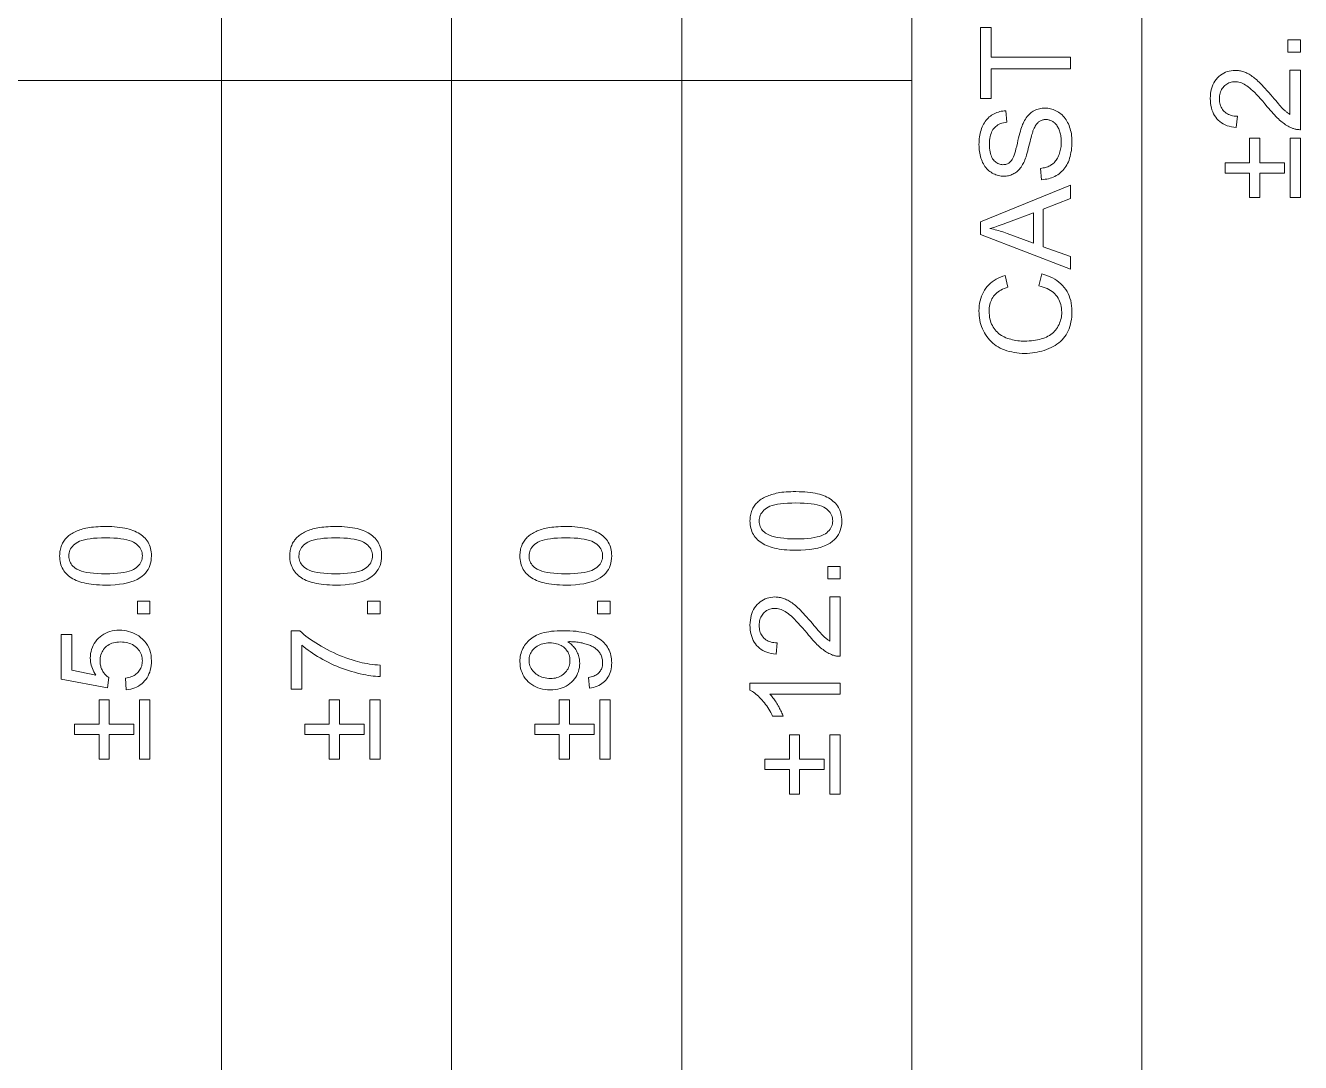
# Model space of a CAD drawing. Extents: x 23 to 417, y 3 to 294.
# Drawn here: x 202.97 to 217.16, y 26.79 to 38.34 of the extents above; entities that cross this region are included whole.
import ezdxf

# ---------------------------------------------------------------- set-up
doc = ezdxf.new("R2010")
doc.units = 0

msp = doc.modelspace()

# ---------------------------------------------------------------- linework, layer by layer
at = {"color": 7, "lineweight": 13}
for p, q in [((205.15, 10.222), (205.15, 50.222)), ((207.711, 10.222), (207.711, 50.222)), ((210.272, 10.222), (210.272, 50.222)), ((212.833, 10.222), (212.833, 50.222)), ((215.393, 10.222), (215.393, 50.222)), ((182.104, 37.722), (212.833, 37.722))]:
    msp.add_line(p, q, dxfattribs=at)
for points in [[(214.597, 37.852), (213.715, 37.852), (213.715, 37.522), (213.597, 37.522), (213.597, 38.315), (213.715, 38.315), (213.715, 37.984), (214.597, 37.984)], [(217.158, 38.038), (217.018, 38.038), (217.018, 38.178), (217.158, 38.178)], [(217.04, 37.837), (217.158, 37.837), (217.158, 37.176), (217.149, 37.176), (217.14, 37.177), (217.132, 37.177), (217.123, 37.178), (217.114, 37.179), (217.106, 37.181), (217.098, 37.183), (217.089, 37.185), (217.081, 37.188), (217.073, 37.191), (217.059, 37.196), (217.046, 37.202), (217.032, 37.209), (217.019, 37.216), (217.006, 37.224), (216.992, 37.232), (216.979, 37.241), (216.966, 37.251), (216.953, 37.261), (216.94, 37.272), (216.926, 37.283), (216.913, 37.296), (216.899, 37.309), (216.884, 37.324), (216.869, 37.34), (216.854, 37.356), (216.838, 37.374), (216.822, 37.392), (216.805, 37.412), (216.788, 37.432), (216.762, 37.464), (216.737, 37.493), (216.713, 37.521), (216.69, 37.546), (216.668, 37.569), (216.648, 37.59), (216.628, 37.609), (216.61, 37.625), (216.593, 37.64), (216.576, 37.653), (216.561, 37.663), (216.546, 37.673), (216.53, 37.682), (216.515, 37.689), (216.5, 37.696), (216.486, 37.701), (216.471, 37.705), (216.457, 37.708), (216.443, 37.709), (216.429, 37.71), (216.414, 37.709), (216.4, 37.708), (216.387, 37.705), (216.374, 37.701), (216.362, 37.697), (216.349, 37.691), (216.338, 37.684), (216.327, 37.676), (216.316, 37.668), (216.306, 37.658), (216.296, 37.647), (216.288, 37.636), (216.28, 37.623), (216.274, 37.611), (216.268, 37.598), (216.264, 37.584), (216.26, 37.569), (216.258, 37.554), (216.256, 37.538), (216.256, 37.522), (216.256, 37.504), (216.258, 37.488), (216.26, 37.472), (216.264, 37.456), (216.269, 37.442), (216.275, 37.428), (216.282, 37.415), (216.29, 37.402), (216.299, 37.391), (216.309, 37.38), (216.32, 37.37), (216.332, 37.361), (216.344, 37.352), (216.358, 37.346), (216.372, 37.34), (216.387, 37.335), (216.403, 37.331), (216.42, 37.328), (216.438, 37.326), (216.456, 37.326), (216.443, 37.2), (216.416, 37.203), (216.389, 37.208), (216.364, 37.214), (216.341, 37.221), (216.319, 37.23), (216.298, 37.241), (216.278, 37.253), (216.26, 37.266), (216.243, 37.281), (216.228, 37.297), (216.214, 37.315), (216.201, 37.333), (216.19, 37.353), (216.181, 37.374), (216.172, 37.396), (216.166, 37.42), (216.161, 37.444), (216.157, 37.47), (216.155, 37.496), (216.154, 37.524), (216.155, 37.552), (216.157, 37.579), (216.161, 37.605), (216.167, 37.63), (216.174, 37.653), (216.183, 37.675), (216.193, 37.696), (216.205, 37.716), (216.219, 37.735), (216.234, 37.752), (216.25, 37.768), (216.267, 37.782), (216.285, 37.795), (216.304, 37.806), (216.323, 37.815), (216.343, 37.823), (216.364, 37.828), (216.386, 37.833), (216.408, 37.835), (216.432, 37.836), (216.443, 37.836), (216.455, 37.835), (216.467, 37.834), (216.479, 37.832), (216.491, 37.83), (216.503, 37.827), (216.515, 37.824), (216.526, 37.82), (216.538, 37.816), (216.55, 37.811), (216.561, 37.806), (216.573, 37.8), (216.585, 37.794), (216.597, 37.787), (216.609, 37.779), (216.621, 37.77), (216.634, 37.761), (216.646, 37.751), (216.659, 37.741), (216.672, 37.73), (216.685, 37.718), (216.699, 37.704), (216.714, 37.689), (216.731, 37.672), (216.748, 37.654), (216.766, 37.634), (216.785, 37.613), (216.805, 37.591), (216.826, 37.566), (216.848, 37.541), (216.866, 37.519), (216.882, 37.5), (216.898, 37.481), (216.912, 37.465), (216.925, 37.45), (216.937, 37.437), (216.948, 37.425), (216.958, 37.414), (216.966, 37.406), (216.973, 37.399), (216.98, 37.393), (216.987, 37.387), (216.993, 37.381), (217, 37.375), (217.007, 37.37), (217.013, 37.365), (217.02, 37.36), (217.027, 37.356), (217.033, 37.351), (217.04, 37.347)], [(214.276, 36.62), (214.265, 36.745), (214.28, 36.747), (214.294, 36.75), (214.308, 36.753), (214.321, 36.756), (214.333, 36.76), (214.345, 36.764), (214.357, 36.769), (214.368, 36.775), (214.378, 36.78), (214.388, 36.787), (214.398, 36.793), (214.407, 36.801), (214.415, 36.809), (214.424, 36.818), (214.432, 36.828), (214.439, 36.838), (214.447, 36.849), (214.453, 36.861), (214.46, 36.874), (214.466, 36.887), (214.472, 36.901), (214.477, 36.915), (214.481, 36.93), (214.485, 36.944), (214.488, 36.96), (214.491, 36.975), (214.493, 36.991), (214.494, 37.007), (214.495, 37.024), (214.496, 37.041), (214.495, 37.056), (214.495, 37.07), (214.494, 37.084), (214.492, 37.098), (214.49, 37.112), (214.488, 37.125), (214.485, 37.138), (214.481, 37.15), (214.477, 37.163), (214.473, 37.174), (214.468, 37.186), (214.463, 37.196), (214.458, 37.206), (214.452, 37.216), (214.446, 37.225), (214.44, 37.233), (214.433, 37.241), (214.426, 37.248), (214.419, 37.255), (214.411, 37.261), (214.403, 37.266), (214.395, 37.271), (214.387, 37.275), (214.379, 37.279), (214.37, 37.282), (214.362, 37.284), (214.353, 37.286), (214.344, 37.288), (214.335, 37.289), (214.326, 37.289), (214.316, 37.289), (214.307, 37.288), (214.299, 37.287), (214.29, 37.285), (214.282, 37.282), (214.274, 37.279), (214.266, 37.276), (214.258, 37.271), (214.251, 37.267), (214.244, 37.262), (214.237, 37.256), (214.23, 37.249), (214.224, 37.242), (214.217, 37.234), (214.211, 37.226), (214.205, 37.216), (214.2, 37.206), (214.195, 37.195), (214.189, 37.184), (214.185, 37.172), (214.181, 37.163), (214.178, 37.152), (214.174, 37.139), (214.169, 37.124), (214.165, 37.107), (214.16, 37.088), (214.154, 37.067), (214.148, 37.045), (214.142, 37.02), (214.136, 36.994), (214.129, 36.967), (214.123, 36.942), (214.116, 36.918), (214.11, 36.897), (214.104, 36.876), (214.097, 36.858), (214.091, 36.841), (214.085, 36.826), (214.079, 36.812), (214.073, 36.801), (214.066, 36.787), (214.058, 36.773), (214.049, 36.761), (214.04, 36.749), (214.031, 36.738), (214.022, 36.728), (214.012, 36.718), (214.002, 36.709), (213.991, 36.701), (213.98, 36.694), (213.969, 36.687), (213.958, 36.681), (213.946, 36.676), (213.934, 36.671), (213.921, 36.667), (213.909, 36.664), (213.896, 36.662), (213.883, 36.66), (213.869, 36.659), (213.856, 36.659), (213.841, 36.659), (213.826, 36.66), (213.811, 36.663), (213.797, 36.666), (213.783, 36.669), (213.769, 36.674), (213.755, 36.68), (213.741, 36.686), (213.728, 36.693), (213.714, 36.702), (213.701, 36.711), (213.689, 36.72), (213.678, 36.731), (213.667, 36.742), (213.656, 36.755), (213.647, 36.767), (213.638, 36.781), (213.629, 36.796), (213.621, 36.811), (213.614, 36.827), (213.608, 36.844), (213.602, 36.861), (213.597, 36.878), (213.592, 36.896), (213.589, 36.914), (213.586, 36.933), (213.583, 36.952), (213.582, 36.971), (213.581, 36.991), (213.58, 37.011), (213.581, 37.033), (213.582, 37.054), (213.583, 37.075), (213.586, 37.095), (213.589, 37.115), (213.593, 37.135), (213.598, 37.153), (213.603, 37.172), (213.609, 37.19), (213.616, 37.207), (213.624, 37.223), (213.632, 37.239), (213.641, 37.254), (213.65, 37.268), (213.66, 37.282), (213.671, 37.295), (213.683, 37.306), (213.695, 37.318), (213.708, 37.328), (213.721, 37.337), (213.736, 37.346), (213.75, 37.354), (213.765, 37.361), (213.78, 37.367), (213.796, 37.373), (213.812, 37.377), (213.828, 37.381), (213.845, 37.383), (213.862, 37.385), (213.879, 37.387), (213.889, 37.26), (213.87, 37.257), (213.852, 37.254), (213.836, 37.249), (213.82, 37.244), (213.805, 37.237), (213.791, 37.23), (213.779, 37.221), (213.767, 37.212), (213.755, 37.202), (213.745, 37.19), (213.736, 37.178), (213.728, 37.165), (213.721, 37.15), (213.714, 37.134), (213.709, 37.117), (213.705, 37.099), (213.701, 37.08), (213.699, 37.06), (213.697, 37.039), (213.697, 37.016), (213.697, 36.993), (213.699, 36.971), (213.701, 36.95), (213.704, 36.93), (213.708, 36.912), (213.713, 36.895), (213.718, 36.88), (213.725, 36.866), (213.732, 36.853), (213.741, 36.841), (213.75, 36.831), (213.759, 36.821), (213.769, 36.813), (213.779, 36.806), (213.789, 36.8), (213.8, 36.795), (213.811, 36.791), (213.823, 36.788), (213.835, 36.787), (213.847, 36.786), (213.858, 36.787), (213.868, 36.788), (213.878, 36.79), (213.887, 36.792), (213.896, 36.796), (213.905, 36.8), (213.913, 36.805), (213.921, 36.811), (213.928, 36.818), (213.936, 36.825), (213.943, 36.834), (213.95, 36.845), (213.957, 36.859), (213.964, 36.875), (213.971, 36.894), (213.978, 36.915), (213.985, 36.939), (213.992, 36.965), (214, 36.994), (214.007, 37.025), (214.014, 37.056), (214.021, 37.085), (214.028, 37.112), (214.035, 37.137), (214.041, 37.161), (214.047, 37.182), (214.053, 37.201), (214.059, 37.218), (214.065, 37.233), (214.071, 37.246), (214.079, 37.263), (214.088, 37.279), (214.097, 37.294), (214.106, 37.309), (214.116, 37.322), (214.127, 37.334), (214.138, 37.346), (214.149, 37.356), (214.161, 37.366), (214.173, 37.375), (214.185, 37.383), (214.198, 37.39), (214.211, 37.396), (214.225, 37.402), (214.239, 37.406), (214.253, 37.41), (214.268, 37.413), (214.283, 37.415), (214.299, 37.416), (214.315, 37.417), (214.331, 37.416), (214.346, 37.415), (214.362, 37.412), (214.377, 37.409), (214.392, 37.405), (214.407, 37.4), (214.422, 37.394), (214.437, 37.387), (214.451, 37.38), (214.465, 37.371), (214.479, 37.361), (214.492, 37.351), (214.505, 37.34), (214.517, 37.328), (214.528, 37.315), (214.539, 37.302), (214.549, 37.287), (214.558, 37.272), (214.567, 37.256), (214.575, 37.24), (214.583, 37.222), (214.589, 37.204), (214.595, 37.186), (214.6, 37.168), (214.605, 37.149), (214.608, 37.129), (214.611, 37.109), (214.613, 37.089), (214.614, 37.068), (214.614, 37.047), (214.614, 37.02), (214.613, 36.994), (214.611, 36.969), (214.608, 36.945), (214.604, 36.922), (214.6, 36.9), (214.595, 36.878), (214.589, 36.858), (214.582, 36.838), (214.575, 36.819), (214.566, 36.801), (214.557, 36.784), (214.547, 36.768), (214.537, 36.752), (214.525, 36.737), (214.513, 36.723), (214.5, 36.71), (214.486, 36.698), (214.471, 36.686), (214.456, 36.675), (214.44, 36.665), (214.423, 36.656), (214.406, 36.649), (214.389, 36.642), (214.371, 36.636), (214.353, 36.631), (214.334, 36.627), (214.315, 36.624), (214.296, 36.622)], [(216.981, 36.693), (216.706, 36.693), (216.706, 36.421), (216.592, 36.421), (216.592, 36.693), (216.32, 36.693), (216.32, 36.809), (216.592, 36.809), (216.592, 37.081), (216.706, 37.081), (216.706, 36.809), (216.981, 36.809)], [(217.158, 37.081), (217.158, 36.421), (217.043, 36.421), (217.043, 37.081)], [(214.597, 35.624), (213.597, 36.008), (213.597, 36.15), (214.597, 36.56), (214.597, 36.409), (214.294, 36.292), (214.294, 35.874), (214.597, 35.764)], [(214.187, 35.912), (214.187, 36.251), (213.91, 36.147), (213.885, 36.138), (213.861, 36.129), (213.838, 36.121), (213.816, 36.113), (213.795, 36.105), (213.774, 36.099), (213.755, 36.092), (213.737, 36.086), (213.719, 36.081), (213.702, 36.076), (213.722, 36.072), (213.741, 36.068), (213.76, 36.063), (213.779, 36.058), (213.798, 36.053), (213.817, 36.048), (213.836, 36.042), (213.855, 36.036), (213.874, 36.029), (213.893, 36.022)], [(214.247, 35.438), (214.28, 35.571), (214.312, 35.562), (214.342, 35.551), (214.371, 35.54), (214.398, 35.527), (214.424, 35.512), (214.448, 35.497), (214.47, 35.48), (214.491, 35.462), (214.511, 35.442), (214.529, 35.421), (214.545, 35.399), (214.56, 35.376), (214.572, 35.352), (214.584, 35.327), (214.593, 35.301), (214.601, 35.274), (214.607, 35.246), (214.611, 35.217), (214.613, 35.187), (214.614, 35.157), (214.614, 35.125), (214.612, 35.094), (214.608, 35.065), (214.604, 35.037), (214.598, 35.01), (214.591, 34.984), (214.582, 34.96), (214.572, 34.937), (214.561, 34.915), (214.549, 34.894), (214.535, 34.874), (214.52, 34.855), (214.504, 34.837), (214.486, 34.82), (214.468, 34.804), (214.448, 34.79), (214.427, 34.776), (214.405, 34.763), (214.382, 34.751), (214.358, 34.74), (214.333, 34.729), (214.307, 34.72), (214.281, 34.713), (214.255, 34.706), (214.228, 34.7), (214.201, 34.695), (214.174, 34.691), (214.146, 34.689), (214.118, 34.687), (214.09, 34.687), (214.059, 34.687), (214.029, 34.689), (214, 34.692), (213.971, 34.696), (213.944, 34.702), (213.917, 34.708), (213.891, 34.716), (213.865, 34.725), (213.841, 34.735), (213.817, 34.746), (213.795, 34.759), (213.773, 34.772), (213.753, 34.787), (213.733, 34.802), (213.715, 34.819), (213.698, 34.836), (213.682, 34.855), (213.667, 34.874), (213.653, 34.895), (213.641, 34.916), (213.629, 34.938), (213.619, 34.961), (213.61, 34.984), (213.602, 35.008), (213.595, 35.032), (213.59, 35.056), (213.586, 35.081), (213.583, 35.107), (213.581, 35.132), (213.58, 35.159), (213.581, 35.188), (213.583, 35.217), (213.587, 35.244), (213.592, 35.271), (213.599, 35.297), (213.608, 35.322), (213.618, 35.345), (213.629, 35.368), (213.642, 35.39), (213.657, 35.411), (213.673, 35.431), (213.69, 35.45), (213.708, 35.467), (213.728, 35.483), (213.749, 35.498), (213.771, 35.511), (213.794, 35.524), (213.819, 35.535), (213.844, 35.545), (213.871, 35.554), (213.902, 35.423), (213.881, 35.416), (213.861, 35.408), (213.842, 35.4), (213.824, 35.39), (213.808, 35.381), (213.793, 35.37), (213.778, 35.359), (213.766, 35.348), (213.754, 35.335), (213.743, 35.322), (213.734, 35.309), (213.725, 35.295), (213.718, 35.28), (213.711, 35.264), (213.706, 35.248), (213.701, 35.231), (213.698, 35.213), (213.695, 35.195), (213.694, 35.176), (213.693, 35.156), (213.694, 35.133), (213.696, 35.111), (213.698, 35.09), (213.702, 35.07), (213.707, 35.05), (213.713, 35.031), (213.721, 35.013), (213.729, 34.996), (213.738, 34.979), (213.749, 34.963), (213.76, 34.948), (213.772, 34.934), (213.785, 34.921), (213.799, 34.909), (213.813, 34.897), (213.829, 34.887), (213.845, 34.877), (213.861, 34.869), (213.879, 34.861), (213.897, 34.854), (213.916, 34.848), (213.935, 34.843), (213.953, 34.838), (213.972, 34.834), (213.992, 34.831), (214.011, 34.828), (214.03, 34.826), (214.05, 34.824), (214.069, 34.823), (214.089, 34.823), (214.114, 34.823), (214.139, 34.825), (214.163, 34.826), (214.186, 34.829), (214.209, 34.832), (214.23, 34.836), (214.252, 34.841), (214.272, 34.847), (214.292, 34.853), (214.312, 34.86), (214.33, 34.868), (214.348, 34.877), (214.365, 34.886), (214.38, 34.897), (214.395, 34.908), (214.409, 34.92), (214.421, 34.933), (214.433, 34.946), (214.444, 34.961), (214.454, 34.976), (214.463, 34.992), (214.471, 35.008), (214.478, 35.024), (214.484, 35.041), (214.489, 35.058), (214.494, 35.075), (214.497, 35.092), (214.499, 35.11), (214.501, 35.128), (214.501, 35.146), (214.5, 35.168), (214.499, 35.189), (214.495, 35.209), (214.491, 35.229), (214.485, 35.248), (214.478, 35.267), (214.47, 35.285), (214.46, 35.302), (214.449, 35.318), (214.437, 35.334), (214.424, 35.349), (214.409, 35.363), (214.393, 35.376), (214.376, 35.388), (214.357, 35.399), (214.338, 35.409), (214.317, 35.417), (214.295, 35.425), (214.271, 35.432)], [(211.543, 32.496), (211.509, 32.496), (211.475, 32.497), (211.443, 32.499), (211.413, 32.501), (211.383, 32.505), (211.355, 32.509), (211.329, 32.514), (211.304, 32.519), (211.28, 32.525), (211.258, 32.532), (211.237, 32.54), (211.217, 32.548), (211.197, 32.557), (211.179, 32.567), (211.162, 32.578), (211.146, 32.589), (211.131, 32.601), (211.117, 32.613), (211.103, 32.627), (211.091, 32.641), (211.08, 32.655), (211.07, 32.671), (211.061, 32.687), (211.054, 32.704), (211.047, 32.722), (211.042, 32.74), (211.038, 32.76), (211.035, 32.78), (211.033, 32.8), (211.032, 32.822), (211.033, 32.838), (211.034, 32.853), (211.035, 32.868), (211.038, 32.883), (211.041, 32.897), (211.044, 32.911), (211.048, 32.925), (211.053, 32.938), (211.059, 32.951), (211.065, 32.963), (211.072, 32.975), (211.079, 32.986), (211.087, 32.997), (211.095, 33.008), (211.104, 33.018), (211.114, 33.028), (211.124, 33.038), (211.135, 33.047), (211.146, 33.055), (211.158, 33.063), (211.171, 33.071), (211.184, 33.078), (211.197, 33.085), (211.211, 33.092), (211.226, 33.098), (211.241, 33.105), (211.257, 33.11), (211.273, 33.116), (211.29, 33.121), (211.307, 33.125), (211.325, 33.13), (211.345, 33.133), (211.365, 33.137), (211.387, 33.14), (211.41, 33.142), (211.434, 33.144), (211.46, 33.146), (211.486, 33.147), (211.514, 33.148), (211.543, 33.148), (211.578, 33.147), (211.611, 33.146), (211.643, 33.145), (211.673, 33.142), (211.702, 33.139), (211.73, 33.135), (211.757, 33.13), (211.782, 33.125), (211.805, 33.118), (211.827, 33.112), (211.849, 33.104), (211.869, 33.096), (211.888, 33.087), (211.906, 33.077), (211.923, 33.067), (211.94, 33.055), (211.955, 33.043), (211.969, 33.031), (211.982, 33.018), (211.995, 33.003), (212.006, 32.989), (212.016, 32.973), (212.025, 32.957), (212.032, 32.94), (212.039, 32.922), (212.044, 32.904), (212.048, 32.884), (212.051, 32.864), (212.053, 32.843), (212.054, 32.822), (212.053, 32.793), (212.049, 32.766), (212.044, 32.741), (212.037, 32.716), (212.028, 32.693), (212.016, 32.671), (212.003, 32.65), (211.987, 32.63), (211.97, 32.612), (211.95, 32.595), (211.923, 32.576), (211.894, 32.559), (211.861, 32.544), (211.825, 32.531), (211.786, 32.52), (211.744, 32.511), (211.698, 32.505), (211.65, 32.5), (211.598, 32.497)], [(211.543, 32.622), (211.591, 32.622), (211.635, 32.624), (211.676, 32.627), (211.714, 32.631), (211.748, 32.636), (211.78, 32.643), (211.807, 32.65), (211.832, 32.659), (211.853, 32.669), (211.871, 32.679), (211.887, 32.691), (211.9, 32.704), (211.913, 32.716), (211.923, 32.73), (211.932, 32.744), (211.94, 32.758), (211.945, 32.773), (211.949, 32.789), (211.952, 32.805), (211.953, 32.822), (211.952, 32.838), (211.949, 32.854), (211.945, 32.87), (211.94, 32.885), (211.932, 32.9), (211.923, 32.914), (211.913, 32.927), (211.9, 32.94), (211.886, 32.952), (211.871, 32.964), (211.853, 32.975), (211.832, 32.985), (211.807, 32.993), (211.779, 33.001), (211.748, 33.007), (211.714, 33.012), (211.676, 33.016), (211.635, 33.019), (211.591, 33.021), (211.543, 33.022), (211.496, 33.021), (211.451, 33.019), (211.41, 33.016), (211.372, 33.012), (211.338, 33.007), (211.307, 33.001), (211.279, 32.993), (211.254, 32.985), (211.233, 32.975), (211.215, 32.964), (211.2, 32.952), (211.186, 32.94), (211.174, 32.927), (211.163, 32.913), (211.154, 32.899), (211.147, 32.885), (211.141, 32.869), (211.137, 32.854), (211.135, 32.837), (211.134, 32.82), (211.135, 32.804), (211.137, 32.788), (211.141, 32.773), (211.146, 32.758), (211.152, 32.744), (211.16, 32.731), (211.169, 32.719), (211.18, 32.707), (211.192, 32.696), (211.206, 32.685), (211.226, 32.673), (211.248, 32.662), (211.275, 32.653), (211.304, 32.645), (211.336, 32.638), (211.371, 32.632), (211.41, 32.628), (211.451, 32.624), (211.496, 32.622)], [(203.861, 32.107), (203.826, 32.108), (203.793, 32.109), (203.761, 32.11), (203.73, 32.113), (203.701, 32.116), (203.673, 32.12), (203.647, 32.125), (203.622, 32.131), (203.598, 32.137), (203.576, 32.144), (203.555, 32.151), (203.535, 32.16), (203.515, 32.169), (203.497, 32.179), (203.48, 32.189), (203.464, 32.2), (203.449, 32.212), (203.434, 32.225), (203.421, 32.238), (203.409, 32.252), (203.398, 32.267), (203.388, 32.282), (203.379, 32.299), (203.371, 32.316), (203.365, 32.333), (203.36, 32.352), (203.356, 32.371), (203.353, 32.391), (203.351, 32.412), (203.35, 32.433), (203.351, 32.449), (203.352, 32.465), (203.353, 32.48), (203.356, 32.494), (203.358, 32.509), (203.362, 32.523), (203.366, 32.536), (203.371, 32.549), (203.377, 32.562), (203.383, 32.574), (203.39, 32.586), (203.397, 32.598), (203.405, 32.609), (203.413, 32.62), (203.422, 32.63), (203.432, 32.64), (203.442, 32.649), (203.453, 32.658), (203.464, 32.667), (203.476, 32.675), (203.489, 32.682), (203.502, 32.69), (203.515, 32.697), (203.529, 32.704), (203.544, 32.71), (203.559, 32.716), (203.575, 32.722), (203.591, 32.727), (203.608, 32.732), (203.625, 32.737), (203.643, 32.741), (203.662, 32.745), (203.683, 32.748), (203.705, 32.751), (203.728, 32.754), (203.752, 32.756), (203.778, 32.757), (203.804, 32.758), (203.832, 32.759), (203.861, 32.759), (203.896, 32.759), (203.929, 32.758), (203.961, 32.756), (203.991, 32.754), (204.02, 32.75), (204.048, 32.746), (204.074, 32.742), (204.099, 32.736), (204.123, 32.73), (204.145, 32.723), (204.166, 32.716), (204.187, 32.707), (204.206, 32.698), (204.224, 32.688), (204.241, 32.678), (204.257, 32.667), (204.273, 32.655), (204.287, 32.642), (204.3, 32.629), (204.312, 32.615), (204.324, 32.6), (204.334, 32.585), (204.343, 32.568), (204.35, 32.551), (204.357, 32.534), (204.362, 32.515), (204.366, 32.496), (204.369, 32.476), (204.371, 32.455), (204.371, 32.433), (204.37, 32.405), (204.367, 32.378), (204.362, 32.352), (204.355, 32.327), (204.346, 32.304), (204.334, 32.282), (204.321, 32.261), (204.305, 32.242), (204.288, 32.223), (204.268, 32.206), (204.241, 32.187), (204.212, 32.17), (204.179, 32.156), (204.143, 32.143), (204.104, 32.132), (204.062, 32.123), (204.016, 32.116), (203.968, 32.111), (203.916, 32.108)], [(203.861, 32.233), (203.909, 32.234), (203.953, 32.236), (203.994, 32.239), (204.032, 32.243), (204.066, 32.248), (204.097, 32.254), (204.125, 32.262), (204.15, 32.27), (204.171, 32.28), (204.189, 32.291), (204.204, 32.303), (204.218, 32.315), (204.231, 32.328), (204.241, 32.341), (204.25, 32.355), (204.257, 32.37), (204.263, 32.385), (204.267, 32.4), (204.27, 32.417), (204.271, 32.433), (204.27, 32.45), (204.267, 32.466), (204.263, 32.482), (204.257, 32.497), (204.25, 32.511), (204.241, 32.525), (204.23, 32.538), (204.218, 32.551), (204.204, 32.564), (204.189, 32.575), (204.171, 32.586), (204.149, 32.596), (204.125, 32.605), (204.097, 32.612), (204.066, 32.619), (204.032, 32.624), (203.994, 32.628), (203.953, 32.631), (203.909, 32.633), (203.861, 32.633), (203.814, 32.633), (203.769, 32.631), (203.728, 32.628), (203.69, 32.624), (203.656, 32.619), (203.625, 32.612), (203.597, 32.605), (203.572, 32.596), (203.551, 32.586), (203.533, 32.575), (203.518, 32.564), (203.504, 32.551), (203.492, 32.538), (203.481, 32.525), (203.472, 32.511), (203.465, 32.496), (203.459, 32.481), (203.455, 32.465), (203.453, 32.449), (203.452, 32.432), (203.453, 32.415), (203.455, 32.399), (203.458, 32.384), (203.463, 32.37), (203.47, 32.356), (203.478, 32.343), (203.487, 32.33), (203.498, 32.318), (203.51, 32.307), (203.524, 32.297), (203.543, 32.285), (203.566, 32.274), (203.592, 32.264), (203.621, 32.256), (203.654, 32.249), (203.689, 32.244), (203.727, 32.239), (203.769, 32.236), (203.814, 32.234)], [(206.422, 32.107), (206.387, 32.108), (206.354, 32.109), (206.322, 32.11), (206.291, 32.113), (206.262, 32.116), (206.234, 32.12), (206.208, 32.125), (206.183, 32.131), (206.159, 32.137), (206.136, 32.144), (206.115, 32.151), (206.095, 32.16), (206.076, 32.169), (206.058, 32.179), (206.041, 32.189), (206.025, 32.2), (206.009, 32.212), (205.995, 32.225), (205.982, 32.238), (205.97, 32.252), (205.959, 32.267), (205.949, 32.282), (205.94, 32.299), (205.932, 32.316), (205.926, 32.333), (205.92, 32.352), (205.916, 32.371), (205.913, 32.391), (205.912, 32.412), (205.911, 32.433), (205.911, 32.449), (205.912, 32.465), (205.914, 32.48), (205.916, 32.494), (205.919, 32.509), (205.923, 32.523), (205.927, 32.536), (205.932, 32.549), (205.937, 32.562), (205.943, 32.574), (205.95, 32.586), (205.958, 32.598), (205.965, 32.609), (205.974, 32.62), (205.983, 32.63), (205.993, 32.64), (206.003, 32.649), (206.014, 32.658), (206.025, 32.667), (206.037, 32.675), (206.049, 32.682), (206.062, 32.69), (206.076, 32.697), (206.09, 32.704), (206.105, 32.71), (206.12, 32.716), (206.135, 32.722), (206.152, 32.727), (206.168, 32.732), (206.186, 32.737), (206.204, 32.741), (206.223, 32.745), (206.244, 32.748), (206.266, 32.751), (206.289, 32.754), (206.313, 32.756), (206.338, 32.757), (206.365, 32.758), (206.393, 32.759), (206.422, 32.759), (206.456, 32.759), (206.49, 32.758), (206.521, 32.756), (206.552, 32.754), (206.581, 32.75), (206.609, 32.746), (206.635, 32.742), (206.66, 32.736), (206.684, 32.73), (206.706, 32.723), (206.727, 32.716), (206.747, 32.707), (206.767, 32.698), (206.785, 32.688), (206.802, 32.678), (206.818, 32.667), (206.833, 32.655), (206.848, 32.642), (206.861, 32.629), (206.873, 32.615), (206.884, 32.6), (206.894, 32.585), (206.903, 32.568), (206.911, 32.551), (206.917, 32.534), (206.923, 32.515), (206.927, 32.496), (206.93, 32.476), (206.932, 32.455), (206.932, 32.433), (206.931, 32.405), (206.928, 32.378), (206.923, 32.352), (206.916, 32.327), (206.906, 32.304), (206.895, 32.282), (206.881, 32.261), (206.866, 32.242), (206.848, 32.223), (206.829, 32.206), (206.802, 32.187), (206.772, 32.17), (206.74, 32.156), (206.704, 32.143), (206.664, 32.132), (206.622, 32.123), (206.577, 32.116), (206.528, 32.111), (206.477, 32.108)], [(206.422, 32.233), (206.47, 32.234), (206.514, 32.236), (206.555, 32.239), (206.593, 32.243), (206.627, 32.248), (206.658, 32.254), (206.686, 32.262), (206.711, 32.27), (206.732, 32.28), (206.75, 32.291), (206.765, 32.303), (206.779, 32.315), (206.791, 32.328), (206.802, 32.341), (206.811, 32.355), (206.818, 32.37), (206.824, 32.385), (206.828, 32.4), (206.83, 32.417), (206.831, 32.433), (206.83, 32.45), (206.828, 32.466), (206.824, 32.482), (206.818, 32.497), (206.811, 32.511), (206.802, 32.525), (206.791, 32.538), (206.779, 32.551), (206.765, 32.564), (206.749, 32.575), (206.731, 32.586), (206.71, 32.596), (206.686, 32.605), (206.658, 32.612), (206.627, 32.619), (206.592, 32.624), (206.555, 32.628), (206.514, 32.631), (206.469, 32.633), (206.422, 32.633), (206.374, 32.633), (206.33, 32.631), (206.289, 32.628), (206.251, 32.624), (206.216, 32.619), (206.185, 32.612), (206.157, 32.605), (206.133, 32.596), (206.112, 32.586), (206.094, 32.575), (206.078, 32.564), (206.065, 32.551), (206.052, 32.538), (206.042, 32.525), (206.033, 32.511), (206.026, 32.496), (206.02, 32.481), (206.016, 32.465), (206.014, 32.449), (206.013, 32.432), (206.013, 32.415), (206.016, 32.399), (206.019, 32.384), (206.024, 32.37), (206.031, 32.356), (206.038, 32.343), (206.048, 32.33), (206.059, 32.318), (206.071, 32.307), (206.084, 32.297), (206.104, 32.285), (206.127, 32.274), (206.153, 32.264), (206.182, 32.256), (206.214, 32.249), (206.25, 32.244), (206.288, 32.239), (206.33, 32.236), (206.374, 32.234)], [(208.983, 32.107), (208.948, 32.108), (208.914, 32.109), (208.882, 32.11), (208.852, 32.113), (208.823, 32.116), (208.795, 32.12), (208.768, 32.125), (208.743, 32.131), (208.72, 32.137), (208.697, 32.144), (208.676, 32.151), (208.656, 32.16), (208.637, 32.169), (208.619, 32.179), (208.601, 32.189), (208.585, 32.2), (208.57, 32.212), (208.556, 32.225), (208.543, 32.238), (208.53, 32.252), (208.519, 32.267), (208.509, 32.282), (208.501, 32.299), (208.493, 32.316), (208.486, 32.333), (208.481, 32.352), (208.477, 32.371), (208.474, 32.391), (208.472, 32.412), (208.472, 32.433), (208.472, 32.449), (208.473, 32.465), (208.475, 32.48), (208.477, 32.494), (208.48, 32.509), (208.483, 32.523), (208.488, 32.536), (208.492, 32.549), (208.498, 32.562), (208.504, 32.574), (208.511, 32.586), (208.518, 32.598), (208.526, 32.609), (208.535, 32.62), (208.544, 32.63), (208.553, 32.64), (208.564, 32.649), (208.574, 32.658), (208.586, 32.667), (208.598, 32.675), (208.61, 32.682), (208.623, 32.69), (208.637, 32.697), (208.651, 32.704), (208.665, 32.71), (208.68, 32.716), (208.696, 32.722), (208.712, 32.727), (208.729, 32.732), (208.746, 32.737), (208.764, 32.741), (208.784, 32.745), (208.804, 32.748), (208.826, 32.751), (208.849, 32.754), (208.873, 32.756), (208.899, 32.757), (208.926, 32.758), (208.954, 32.759), (208.983, 32.759), (209.017, 32.759), (209.05, 32.758), (209.082, 32.756), (209.113, 32.754), (209.142, 32.75), (209.169, 32.746), (209.196, 32.742), (209.221, 32.736), (209.244, 32.73), (209.267, 32.723), (209.288, 32.716), (209.308, 32.707), (209.327, 32.698), (209.345, 32.688), (209.363, 32.678), (209.379, 32.667), (209.394, 32.655), (209.408, 32.642), (209.422, 32.629), (209.434, 32.615), (209.445, 32.6), (209.455, 32.585), (209.464, 32.568), (209.472, 32.551), (209.478, 32.534), (209.483, 32.515), (209.488, 32.496), (209.491, 32.476), (209.492, 32.455), (209.493, 32.433), (209.492, 32.405), (209.489, 32.378), (209.484, 32.352), (209.476, 32.327), (209.467, 32.304), (209.456, 32.282), (209.442, 32.261), (209.427, 32.242), (209.409, 32.223), (209.389, 32.206), (209.363, 32.187), (209.333, 32.17), (209.3, 32.156), (209.264, 32.143), (209.225, 32.132), (209.183, 32.123), (209.138, 32.116), (209.089, 32.111), (209.037, 32.108)], [(208.983, 32.233), (209.03, 32.234), (209.075, 32.236), (209.116, 32.239), (209.153, 32.243), (209.188, 32.248), (209.219, 32.254), (209.247, 32.262), (209.271, 32.27), (209.292, 32.28), (209.31, 32.291), (209.326, 32.303), (209.34, 32.315), (209.352, 32.328), (209.363, 32.341), (209.372, 32.355), (209.379, 32.37), (209.385, 32.385), (209.389, 32.4), (209.391, 32.417), (209.392, 32.433), (209.391, 32.45), (209.389, 32.466), (209.385, 32.482), (209.379, 32.497), (209.371, 32.511), (209.362, 32.525), (209.352, 32.538), (209.34, 32.551), (209.326, 32.564), (209.31, 32.575), (209.292, 32.586), (209.271, 32.596), (209.246, 32.605), (209.218, 32.612), (209.187, 32.619), (209.153, 32.624), (209.115, 32.628), (209.074, 32.631), (209.03, 32.633), (208.983, 32.633), (208.935, 32.633), (208.891, 32.631), (208.849, 32.628), (208.812, 32.624), (208.777, 32.619), (208.746, 32.612), (208.718, 32.605), (208.694, 32.596), (208.672, 32.586), (208.655, 32.575), (208.639, 32.564), (208.625, 32.551), (208.613, 32.538), (208.603, 32.525), (208.594, 32.511), (208.586, 32.496), (208.581, 32.481), (208.577, 32.465), (208.574, 32.449), (208.573, 32.432), (208.574, 32.415), (208.576, 32.399), (208.58, 32.384), (208.585, 32.37), (208.591, 32.356), (208.599, 32.343), (208.608, 32.33), (208.619, 32.318), (208.631, 32.307), (208.645, 32.297), (208.665, 32.285), (208.688, 32.274), (208.714, 32.264), (208.743, 32.256), (208.775, 32.249), (208.81, 32.244), (208.849, 32.239), (208.89, 32.236), (208.935, 32.234)], [(212.037, 32.176), (211.897, 32.176), (211.897, 32.316), (212.037, 32.316)], [(204.354, 31.788), (204.215, 31.788), (204.215, 31.928), (204.354, 31.928)], [(206.915, 31.788), (206.775, 31.788), (206.775, 31.928), (206.915, 31.928)], [(209.476, 31.788), (209.336, 31.788), (209.336, 31.928), (209.476, 31.928)], [(211.919, 31.976), (212.037, 31.976), (212.037, 31.315), (212.028, 31.315), (212.019, 31.315), (212.01, 31.316), (212.002, 31.317), (211.993, 31.318), (211.985, 31.319), (211.976, 31.321), (211.968, 31.324), (211.96, 31.326), (211.951, 31.329), (211.938, 31.335), (211.924, 31.341), (211.911, 31.347), (211.898, 31.354), (211.884, 31.362), (211.871, 31.37), (211.858, 31.379), (211.845, 31.389), (211.831, 31.399), (211.818, 31.41), (211.805, 31.422), (211.791, 31.434), (211.777, 31.448), (211.763, 31.462), (211.748, 31.478), (211.732, 31.495), (211.717, 31.512), (211.7, 31.531), (211.684, 31.55), (211.667, 31.571), (211.641, 31.602), (211.616, 31.632), (211.592, 31.659), (211.569, 31.684), (211.547, 31.707), (211.526, 31.728), (211.507, 31.747), (211.489, 31.764), (211.471, 31.778), (211.455, 31.791), (211.44, 31.802), (211.424, 31.812), (211.409, 31.82), (211.394, 31.828), (211.379, 31.834), (211.364, 31.839), (211.35, 31.843), (211.336, 31.846), (211.321, 31.848), (211.307, 31.848), (211.293, 31.848), (211.279, 31.846), (211.266, 31.844), (211.253, 31.84), (211.24, 31.835), (211.228, 31.83), (211.216, 31.823), (211.205, 31.815), (211.195, 31.806), (211.184, 31.796), (211.175, 31.785), (211.166, 31.774), (211.159, 31.762), (211.152, 31.749), (211.147, 31.736), (211.142, 31.722), (211.139, 31.708), (211.136, 31.692), (211.135, 31.677), (211.134, 31.66), (211.135, 31.643), (211.136, 31.626), (211.139, 31.61), (211.143, 31.595), (211.147, 31.58), (211.153, 31.566), (211.16, 31.553), (211.168, 31.541), (211.177, 31.529), (211.187, 31.518), (211.198, 31.508), (211.21, 31.499), (211.223, 31.491), (211.236, 31.484), (211.251, 31.478), (211.266, 31.473), (211.282, 31.469), (211.299, 31.467), (211.316, 31.465), (211.335, 31.464), (211.322, 31.338), (211.294, 31.341), (211.268, 31.346), (211.243, 31.352), (211.219, 31.36), (211.197, 31.369), (211.176, 31.379), (211.157, 31.391), (211.139, 31.405), (211.122, 31.419), (211.106, 31.436), (211.092, 31.453), (211.08, 31.472), (211.069, 31.492), (211.059, 31.513), (211.051, 31.535), (211.044, 31.558), (211.039, 31.582), (211.035, 31.608), (211.033, 31.635), (211.032, 31.663), (211.033, 31.691), (211.036, 31.718), (211.04, 31.744), (211.045, 31.768), (211.052, 31.792), (211.061, 31.814), (211.072, 31.835), (211.084, 31.855), (211.097, 31.873), (211.112, 31.891), (211.129, 31.907), (211.146, 31.921), (211.164, 31.933), (211.182, 31.944), (211.202, 31.954), (211.222, 31.961), (211.243, 31.967), (211.264, 31.971), (211.287, 31.974), (211.31, 31.975), (211.322, 31.974), (211.334, 31.974), (211.346, 31.972), (211.358, 31.971), (211.37, 31.968), (211.381, 31.966), (211.393, 31.962), (211.405, 31.959), (211.416, 31.955), (211.428, 31.95), (211.44, 31.945), (211.452, 31.939), (211.463, 31.932), (211.475, 31.925), (211.488, 31.917), (211.5, 31.909), (211.512, 31.9), (211.525, 31.89), (211.537, 31.879), (211.55, 31.868), (211.564, 31.856), (211.578, 31.843), (211.593, 31.827), (211.609, 31.811), (211.626, 31.793), (211.644, 31.773), (211.663, 31.752), (211.683, 31.729), (211.704, 31.705), (211.726, 31.679), (211.744, 31.658), (211.761, 31.638), (211.776, 31.62), (211.791, 31.603), (211.804, 31.588), (211.816, 31.575), (211.827, 31.563), (211.836, 31.553), (211.845, 31.544), (211.852, 31.537), (211.859, 31.531), (211.865, 31.525), (211.872, 31.519), (211.879, 31.514), (211.885, 31.509), (211.892, 31.504), (211.899, 31.499), (211.905, 31.494), (211.912, 31.49), (211.919, 31.485)], [(204.092, 30.942), (204.082, 31.071), (204.1, 31.074), (204.117, 31.078), (204.134, 31.083), (204.149, 31.089), (204.164, 31.095), (204.178, 31.102), (204.19, 31.11), (204.202, 31.118), (204.213, 31.127), (204.223, 31.138), (204.232, 31.148), (204.24, 31.159), (204.247, 31.171), (204.253, 31.183), (204.259, 31.195), (204.263, 31.208), (204.266, 31.221), (204.269, 31.235), (204.27, 31.249), (204.271, 31.263), (204.27, 31.281), (204.268, 31.298), (204.265, 31.314), (204.26, 31.33), (204.254, 31.345), (204.246, 31.36), (204.238, 31.374), (204.228, 31.388), (204.216, 31.401), (204.204, 31.413), (204.19, 31.425), (204.175, 31.436), (204.16, 31.445), (204.143, 31.453), (204.126, 31.459), (204.108, 31.465), (204.089, 31.469), (204.069, 31.472), (204.048, 31.474), (204.026, 31.475), (204.006, 31.474), (203.986, 31.472), (203.967, 31.47), (203.949, 31.465), (203.932, 31.46), (203.916, 31.454), (203.901, 31.446), (203.887, 31.437), (203.873, 31.427), (203.861, 31.416), (203.849, 31.404), (203.839, 31.391), (203.83, 31.377), (203.822, 31.363), (203.815, 31.348), (203.81, 31.332), (203.805, 31.315), (203.802, 31.298), (203.8, 31.28), (203.8, 31.261), (203.8, 31.25), (203.801, 31.238), (203.802, 31.227), (203.804, 31.216), (203.807, 31.205), (203.81, 31.194), (203.813, 31.184), (203.817, 31.174), (203.822, 31.164), (203.827, 31.154), (203.832, 31.145), (203.838, 31.136), (203.844, 31.127), (203.851, 31.119), (203.858, 31.112), (203.865, 31.104), (203.872, 31.097), (203.88, 31.091), (203.888, 31.085), (203.897, 31.079), (203.882, 30.964), (203.368, 31.061), (203.368, 31.558), (203.485, 31.558), (203.485, 31.159), (203.754, 31.105), (203.742, 31.123), (203.732, 31.142), (203.722, 31.16), (203.714, 31.179), (203.707, 31.197), (203.701, 31.216), (203.697, 31.236), (203.694, 31.255), (203.692, 31.274), (203.691, 31.294), (203.692, 31.32), (203.695, 31.345), (203.7, 31.369), (203.706, 31.392), (203.714, 31.415), (203.724, 31.437), (203.736, 31.457), (203.749, 31.477), (203.765, 31.497), (203.782, 31.515), (203.801, 31.532), (203.82, 31.548), (203.841, 31.561), (203.863, 31.573), (203.886, 31.583), (203.91, 31.591), (203.935, 31.597), (203.96, 31.602), (203.987, 31.604), (204.015, 31.605), (204.042, 31.604), (204.068, 31.602), (204.094, 31.598), (204.118, 31.592), (204.142, 31.585), (204.165, 31.577), (204.187, 31.566), (204.209, 31.554), (204.23, 31.541), (204.25, 31.526), (204.273, 31.506), (204.294, 31.485), (204.312, 31.462), (204.328, 31.438), (204.341, 31.412), (204.352, 31.385), (204.361, 31.357), (204.367, 31.327), (204.37, 31.296), (204.371, 31.263), (204.371, 31.237), (204.368, 31.211), (204.365, 31.186), (204.359, 31.162), (204.352, 31.139), (204.344, 31.118), (204.334, 31.097), (204.323, 31.077), (204.31, 31.058), (204.295, 31.041), (204.279, 31.024), (204.263, 31.009), (204.245, 30.996), (204.226, 30.983), (204.206, 30.973), (204.185, 30.964), (204.164, 30.956), (204.141, 30.95), (204.117, 30.945)], [(206.046, 30.95), (205.928, 30.95), (205.928, 31.598), (206.024, 31.598), (206.045, 31.579), (206.067, 31.559), (206.091, 31.54), (206.116, 31.521), (206.142, 31.503), (206.17, 31.484), (206.199, 31.465), (206.229, 31.446), (206.261, 31.427), (206.294, 31.408), (206.328, 31.39), (206.361, 31.373), (206.396, 31.356), (206.43, 31.34), (206.465, 31.325), (206.499, 31.311), (206.534, 31.298), (206.569, 31.286), (206.605, 31.274), (206.64, 31.263), (206.666, 31.256), (206.691, 31.25), (206.718, 31.244), (206.744, 31.238), (206.772, 31.233), (206.799, 31.229), (206.828, 31.225), (206.856, 31.221), (206.886, 31.219), (206.915, 31.216), (206.915, 31.09), (206.891, 31.091), (206.866, 31.093), (206.84, 31.095), (206.813, 31.099), (206.785, 31.103), (206.756, 31.108), (206.726, 31.114), (206.695, 31.12), (206.663, 31.128), (206.63, 31.137), (206.597, 31.146), (206.564, 31.156), (206.531, 31.167), (206.498, 31.178), (206.466, 31.19), (206.434, 31.204), (206.402, 31.217), (206.37, 31.232), (206.339, 31.248), (206.308, 31.264), (206.277, 31.28), (206.248, 31.297), (206.219, 31.314), (206.191, 31.332), (206.165, 31.349), (206.139, 31.367), (206.114, 31.385), (206.091, 31.403), (206.068, 31.421), (206.046, 31.44)], [(209.245, 30.961), (209.234, 31.079), (209.25, 31.082), (209.265, 31.086), (209.28, 31.09), (209.293, 31.095), (209.305, 31.1), (209.317, 31.106), (209.328, 31.113), (209.338, 31.12), (209.346, 31.128), (209.354, 31.136), (209.362, 31.145), (209.368, 31.154), (209.374, 31.163), (209.378, 31.173), (209.383, 31.184), (209.386, 31.195), (209.389, 31.207), (209.39, 31.219), (209.392, 31.231), (209.392, 31.244), (209.392, 31.255), (209.391, 31.266), (209.39, 31.277), (209.388, 31.287), (209.385, 31.297), (209.383, 31.307), (209.379, 31.317), (209.375, 31.326), (209.371, 31.335), (209.366, 31.344), (209.361, 31.352), (209.355, 31.36), (209.349, 31.368), (209.342, 31.375), (209.336, 31.382), (209.329, 31.389), (209.321, 31.396), (209.313, 31.402), (209.305, 31.408), (209.297, 31.413), (209.288, 31.419), (209.278, 31.424), (209.268, 31.429), (209.257, 31.434), (209.246, 31.439), (209.234, 31.443), (209.221, 31.447), (209.208, 31.451), (209.194, 31.455), (209.18, 31.459), (209.165, 31.463), (209.15, 31.466), (209.135, 31.469), (209.12, 31.471), (209.105, 31.473), (209.09, 31.475), (209.075, 31.476), (209.06, 31.477), (209.045, 31.477), (209.03, 31.478), (209.028, 31.478), (209.026, 31.478), (209.024, 31.478), (209.022, 31.477), (209.02, 31.477), (209.017, 31.477), (209.014, 31.477), (209.011, 31.477), (209.008, 31.477), (209.005, 31.477), (209.017, 31.469), (209.028, 31.461), (209.038, 31.452), (209.049, 31.443), (209.058, 31.433), (209.068, 31.423), (209.076, 31.412), (209.085, 31.401), (209.093, 31.389), (209.1, 31.376), (209.107, 31.363), (209.113, 31.35), (209.119, 31.337), (209.124, 31.324), (209.128, 31.31), (209.131, 31.296), (209.134, 31.282), (209.135, 31.267), (209.136, 31.253), (209.137, 31.238), (209.136, 31.214), (209.133, 31.19), (209.129, 31.167), (209.122, 31.145), (209.114, 31.124), (209.104, 31.103), (209.093, 31.083), (209.079, 31.064), (209.064, 31.046), (209.047, 31.028), (209.028, 31.012), (209.008, 30.997), (208.988, 30.984), (208.966, 30.973), (208.942, 30.964), (208.918, 30.956), (208.893, 30.95), (208.866, 30.946), (208.838, 30.943), (208.809, 30.942), (208.78, 30.943), (208.751, 30.946), (208.723, 30.95), (208.697, 30.956), (208.672, 30.965), (208.648, 30.974), (208.626, 30.986), (208.604, 31), (208.584, 31.015), (208.565, 31.032), (208.547, 31.05), (208.531, 31.069), (208.517, 31.09), (208.505, 31.111), (208.495, 31.133), (208.487, 31.156), (208.48, 31.18), (208.475, 31.204), (208.473, 31.23), (208.472, 31.257), (208.472, 31.276), (208.474, 31.295), (208.476, 31.314), (208.48, 31.332), (208.485, 31.35), (208.491, 31.368), (208.497, 31.385), (208.505, 31.402), (208.514, 31.419), (208.524, 31.435), (208.535, 31.451), (208.547, 31.466), (208.56, 31.48), (208.573, 31.493), (208.588, 31.506), (208.603, 31.518), (208.62, 31.529), (208.637, 31.539), (208.655, 31.549), (208.674, 31.558), (208.694, 31.566), (208.716, 31.573), (208.74, 31.579), (208.766, 31.585), (208.793, 31.589), (208.822, 31.593), (208.853, 31.596), (208.885, 31.598), (208.919, 31.599), (208.955, 31.6), (208.993, 31.599), (209.029, 31.598), (209.063, 31.596), (209.096, 31.593), (209.128, 31.589), (209.157, 31.585), (209.185, 31.579), (209.212, 31.573), (209.237, 31.566), (209.261, 31.558), (209.283, 31.549), (209.304, 31.54), (209.324, 31.529), (209.343, 31.518), (209.361, 31.506), (209.377, 31.494), (209.393, 31.48), (209.408, 31.466), (209.421, 31.45), (209.434, 31.434), (209.445, 31.418), (209.455, 31.4), (209.464, 31.382), (209.472, 31.364), (209.478, 31.345), (209.483, 31.325), (209.488, 31.305), (209.491, 31.285), (209.492, 31.263), (209.493, 31.242), (209.492, 31.219), (209.49, 31.196), (209.487, 31.175), (209.482, 31.155), (209.477, 31.135), (209.469, 31.116), (209.461, 31.098), (209.451, 31.081), (209.44, 31.065), (209.428, 31.05), (209.414, 31.036), (209.4, 31.023), (209.384, 31.011), (209.367, 31), (209.349, 30.99), (209.331, 30.982), (209.311, 30.975), (209.29, 30.969), (209.268, 30.964)], [(208.803, 31.463), (208.783, 31.463), (208.763, 31.461), (208.744, 31.458), (208.726, 31.454), (208.708, 31.449), (208.692, 31.443), (208.677, 31.436), (208.662, 31.427), (208.648, 31.418), (208.635, 31.407), (208.624, 31.395), (208.613, 31.384), (208.604, 31.371), (208.596, 31.358), (208.589, 31.345), (208.583, 31.331), (208.579, 31.317), (208.576, 31.302), (208.574, 31.287), (208.573, 31.272), (208.574, 31.255), (208.576, 31.24), (208.579, 31.224), (208.584, 31.209), (208.59, 31.195), (208.597, 31.181), (208.606, 31.167), (208.616, 31.154), (208.628, 31.141), (208.64, 31.129), (208.654, 31.117), (208.669, 31.107), (208.684, 31.098), (208.7, 31.09), (208.717, 31.083), (208.735, 31.078), (208.753, 31.074), (208.773, 31.071), (208.793, 31.069), (208.813, 31.068), (208.832, 31.069), (208.85, 31.071), (208.868, 31.073), (208.884, 31.078), (208.9, 31.083), (208.915, 31.089), (208.93, 31.097), (208.943, 31.105), (208.956, 31.115), (208.969, 31.126), (208.98, 31.138), (208.99, 31.15), (208.999, 31.163), (209.007, 31.176), (209.013, 31.19), (209.019, 31.205), (209.023, 31.22), (209.026, 31.235), (209.028, 31.252), (209.028, 31.268), (209.028, 31.285), (209.026, 31.301), (209.023, 31.317), (209.019, 31.332), (209.013, 31.346), (209.007, 31.36), (208.999, 31.373), (208.99, 31.385), (208.98, 31.397), (208.969, 31.408), (208.956, 31.419), (208.943, 31.428), (208.929, 31.436), (208.914, 31.443), (208.897, 31.45), (208.88, 31.454), (208.863, 31.458), (208.844, 31.461), (208.824, 31.463)], [(212.037, 31.016), (212.037, 30.893), (211.254, 30.893), (211.263, 30.884), (211.271, 30.874), (211.28, 30.864), (211.288, 30.853), (211.296, 30.842), (211.305, 30.83), (211.313, 30.818), (211.322, 30.805), (211.33, 30.791), (211.339, 30.777), (211.347, 30.763), (211.355, 30.749), (211.362, 30.735), (211.369, 30.722), (211.376, 30.709), (211.382, 30.696), (211.388, 30.683), (211.393, 30.671), (211.398, 30.659), (211.402, 30.648), (211.283, 30.648), (211.274, 30.668), (211.263, 30.688), (211.253, 30.707), (211.241, 30.726), (211.23, 30.744), (211.218, 30.762), (211.206, 30.779), (211.193, 30.796), (211.18, 30.812), (211.166, 30.828), (211.152, 30.843), (211.139, 30.857), (211.125, 30.87), (211.112, 30.882), (211.098, 30.894), (211.085, 30.904), (211.072, 30.914), (211.059, 30.922), (211.045, 30.93), (211.032, 30.937), (211.032, 31.016)], [(204.177, 30.443), (203.902, 30.443), (203.902, 30.171), (203.788, 30.171), (203.788, 30.443), (203.516, 30.443), (203.516, 30.559), (203.788, 30.559), (203.788, 30.831), (203.902, 30.831), (203.902, 30.559), (204.177, 30.559)], [(204.354, 30.831), (204.354, 30.171), (204.24, 30.171), (204.24, 30.831)], [(206.738, 30.443), (206.463, 30.443), (206.463, 30.171), (206.349, 30.171), (206.349, 30.443), (206.077, 30.443), (206.077, 30.559), (206.349, 30.559), (206.349, 30.831), (206.463, 30.831), (206.463, 30.559), (206.738, 30.559)], [(206.915, 30.831), (206.915, 30.171), (206.801, 30.171), (206.801, 30.831)], [(209.298, 30.443), (209.024, 30.443), (209.024, 30.171), (208.91, 30.171), (208.91, 30.443), (208.638, 30.443), (208.638, 30.559), (208.91, 30.559), (208.91, 30.831), (209.024, 30.831), (209.024, 30.559), (209.298, 30.559)], [(209.476, 30.831), (209.476, 30.171), (209.361, 30.171), (209.361, 30.831)], [(211.859, 30.054), (211.584, 30.054), (211.584, 29.782), (211.47, 29.782), (211.47, 30.054), (211.198, 30.054), (211.198, 30.17), (211.47, 30.17), (211.47, 30.442), (211.584, 30.442), (211.584, 30.17), (211.859, 30.17)], [(212.037, 30.442), (212.037, 29.782), (211.922, 29.782), (211.922, 30.442)]]:
    msp.add_lwpolyline(points, close=True, dxfattribs=at)

doc.saveas('drawing.dxf')
